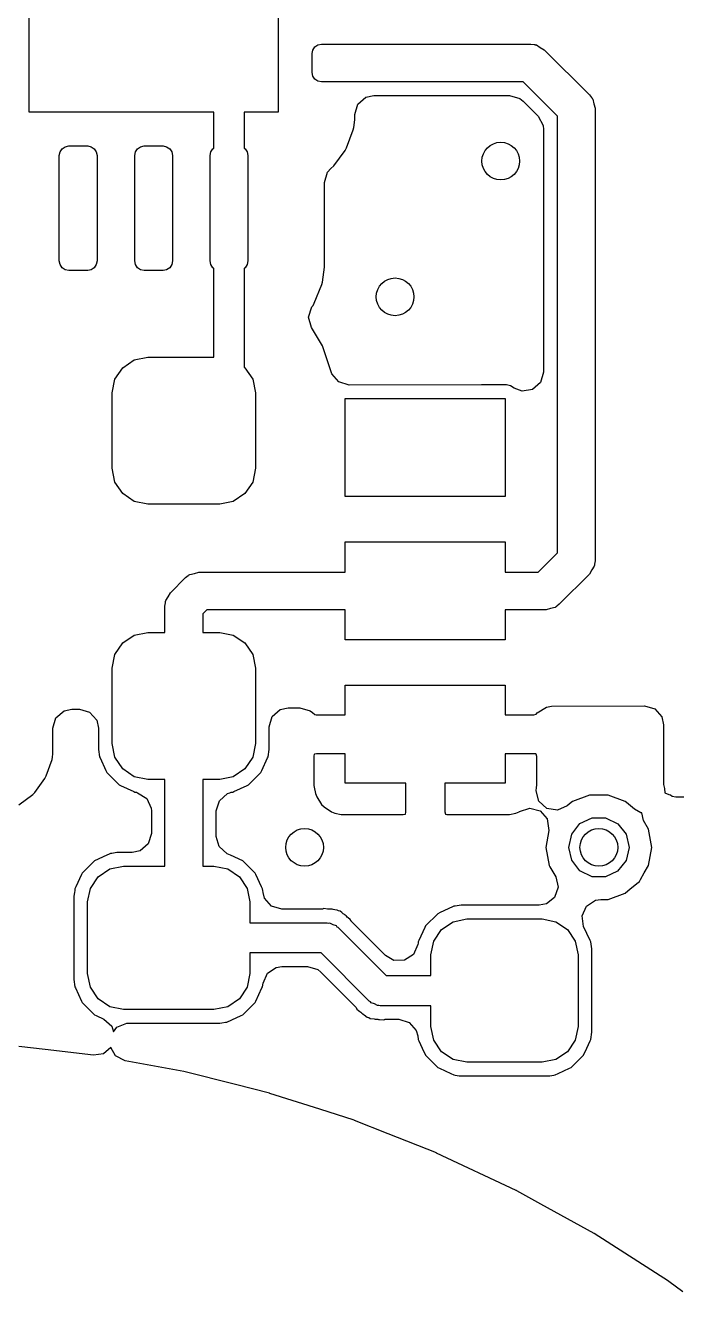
# Model space of a CAD drawing. Extents: x 115.8 to 161.6, y -138.1 to -92.4.
# Drawn here: x 139.55 to 143.87, y -107.85 to -99.45 of the extents above; entities that cross this region are included whole.
import ezdxf

# ---------------------------------------------------------------- set-up
doc = ezdxf.new("R2010")
doc.units = 0
doc.layers.add('BLACK', color=7, linetype='CONTINUOUS')

msp = doc.modelspace()

# ---------------------------------------------------------------- linework, layer by layer
at = {"layer": 'BLACK', "linetype": 'CONTINUOUS'}
for p, q in [((139.575, -100.025), (139.575, -98.375)), ((141.225, -98.375), (141.225, -100.025)), ((141.489, -99.5798), (141.512, -99.575)), ((141.512, -99.575), (142.9, -99.575)), ((142.9, -99.575), (142.922, -99.5782)), ((141.45, -99.6375), (141.455, -99.6136)), ((141.45, -99.7625), (141.45, -99.6375)), ((141.455, -99.6136), (141.468, -99.5933)), ((141.468, -99.5933), (141.489, -99.5798)), ((142.922, -99.5782), (142.927, -99.5779)), ((142.927, -99.5779), (142.929, -99.5792)), ((142.929, -99.5792), (142.936, -99.5801)), ((142.936, -99.5801), (142.961, -99.5968)), ((142.961, -99.5968), (142.988, -99.6116)), ((142.988, -99.6116), (143.288, -99.9116)), ((141.455, -99.7864), (141.45, -99.7625)), ((141.468, -99.8067), (141.455, -99.7864)), ((141.489, -99.8202), (141.468, -99.8067)), ((141.512, -99.825), (141.489, -99.8202)), ((142.848, -99.825), (141.512, -99.825)), ((143.075, -100.052), (142.848, -99.825)), ((143.288, -99.9116), (143.302, -99.9294)), ((141.733, -100.041), (141.753, -99.9734)), ((141.753, -99.9734), (141.807, -99.9269)), ((141.807, -99.9269), (141.859, -99.9155)), ((141.859, -99.9155), (142.759, -99.9155)), ((142.759, -99.9155), (142.827, -99.9355)), ((142.827, -99.9355), (142.848, -99.9524)), ((142.848, -99.9524), (142.948, -100.052)), ((143.302, -99.9294), (143.305, -99.9325)), ((143.305, -99.9325), (143.306, -99.9352)), ((143.306, -99.9352), (143.31, -99.9404)), ((143.31, -99.9404), (143.316, -99.9705)), ((143.316, -99.9705), (143.325, -100)), ((140.8, -100.025), (139.575, -100.025)), ((140.8, -100.264), (140.8, -100.025)), ((141.225, -100.025), (141, -100.025)), ((141, -100.025), (141, -100.264)), ((141.727, -100.127), (141.733, -100.076)), ((141.733, -100.07), (141.733, -100.041)), ((141.733, -100.076), (141.733, -100.07)), ((142.948, -100.052), (142.982, -100.115)), ((143.075, -102.948), (143.075, -100.052)), ((143.325, -100), (143.325, -103)), ((141.678, -100.263), (141.723, -100.143)), ((141.723, -100.143), (141.727, -100.127)), ((142.982, -100.115), (142.984, -100.141)), ((142.984, -100.141), (142.984, -101.75)), ((139.775, -100.312), (139.78, -100.289)), ((139.775, -101.012), (139.775, -100.312)), ((139.78, -100.289), (139.793, -100.268)), ((139.793, -100.268), (139.814, -100.255)), ((139.814, -100.255), (139.838, -100.25)), ((139.838, -100.25), (139.963, -100.25)), ((139.963, -100.25), (139.986, -100.255)), ((139.986, -100.255), (140.007, -100.268)), ((140.007, -100.268), (140.02, -100.289)), ((140.02, -100.289), (140.025, -100.312)), ((140.025, -100.312), (140.025, -101.012)), ((140.275, -100.312), (140.28, -100.289)), ((140.275, -101.012), (140.275, -100.312)), ((140.28, -100.289), (140.293, -100.268)), ((140.293, -100.268), (140.314, -100.255)), ((140.314, -100.255), (140.338, -100.25)), ((140.338, -100.25), (140.463, -100.25)), ((140.463, -100.25), (140.486, -100.255)), ((140.486, -100.255), (140.507, -100.268)), ((140.507, -100.268), (140.52, -100.289)), ((140.52, -100.289), (140.525, -100.312)), ((140.525, -100.312), (140.525, -101.012)), ((140.775, -100.312), (140.78, -100.289)), ((140.775, -101.012), (140.775, -100.312)), ((140.78, -100.289), (140.793, -100.268)), ((140.793, -100.268), (140.8, -100.264)), ((141, -100.264), (141.007, -100.268)), ((141.007, -100.268), (141.02, -100.289)), ((141.02, -100.289), (141.025, -100.312)), ((141.025, -100.312), (141.025, -101.012)), ((141.593, -100.381), (141.67, -100.279)), ((141.67, -100.279), (141.678, -100.263)), ((141.553, -100.424), (141.575, -100.4)), ((141.574, -100.4), (141.593, -100.381)), ((141.575, -100.4), (141.574, -100.4)), ((141.533, -100.492), (141.553, -100.424)), ((141.533, -101.046), (141.533, -100.492)), ((139.78, -101.036), (139.775, -101.012)), ((139.793, -101.057), (139.78, -101.036)), ((139.814, -101.07), (139.793, -101.057)), ((139.838, -101.075), (139.814, -101.07)), ((139.963, -101.075), (139.838, -101.075)), ((139.986, -101.07), (139.963, -101.075)), ((140.007, -101.057), (139.986, -101.07)), ((140.02, -101.036), (140.007, -101.057)), ((140.025, -101.012), (140.02, -101.036)), ((140.28, -101.036), (140.275, -101.012)), ((140.293, -101.057), (140.28, -101.036)), ((140.314, -101.07), (140.293, -101.057)), ((140.338, -101.075), (140.314, -101.07)), ((140.463, -101.075), (140.338, -101.075)), ((140.486, -101.07), (140.463, -101.075)), ((140.507, -101.057), (140.486, -101.07)), ((140.52, -101.036), (140.507, -101.057)), ((140.525, -101.012), (140.52, -101.036)), ((140.78, -101.036), (140.775, -101.012)), ((140.793, -101.057), (140.78, -101.036)), ((140.8, -101.061), (140.793, -101.057)), ((140.8, -101.65), (140.8, -101.061)), ((141.007, -101.057), (141, -101.061)), ((141, -101.061), (141, -101.716)), ((141.02, -101.036), (141.007, -101.057)), ((141.025, -101.012), (141.02, -101.036)), ((141.519, -101.153), (141.532, -101.054)), ((141.532, -101.054), (141.533, -101.046)), ((141.464, -101.293), (141.515, -101.169)), ((141.515, -101.169), (141.519, -101.153)), ((141.427, -101.385), (141.448, -101.317)), ((141.448, -101.317), (141.453, -101.311)), ((141.453, -101.311), (141.456, -101.307)), ((141.456, -101.307), (141.464, -101.293)), ((141.446, -101.454), (141.427, -101.385)), ((141.513, -101.563), (141.446, -101.454)), ((141.52, -101.576), (141.513, -101.563)), ((141.57, -101.727), (141.52, -101.576)), ((140.195, -101.72), (140.272, -101.668)), ((140.272, -101.668), (140.362, -101.65)), ((140.362, -101.65), (140.8, -101.65)), ((140.143, -101.797), (140.195, -101.72)), ((141, -101.716), (141.005, -101.72)), ((141.005, -101.72), (141.057, -101.797)), ((141.572, -101.735), (141.57, -101.727)), ((141.58, -101.761), (141.572, -101.735)), ((142.984, -101.75), (142.964, -101.819)), ((140.125, -101.887), (140.143, -101.797)), ((141.057, -101.797), (141.075, -101.887)), ((141.627, -101.814), (141.58, -101.761)), ((141.695, -101.835), (141.627, -101.814)), ((142.572, -101.834), (141.695, -101.835)), ((142.739, -101.834), (142.572, -101.834)), ((142.765, -101.84), (142.739, -101.834)), ((142.789, -101.855), (142.765, -101.84)), ((142.964, -101.819), (142.911, -101.865)), ((140.125, -102.387), (140.125, -101.887)), ((141.075, -101.887), (141.075, -102.387)), ((141.67, -102.575), (141.67, -101.925)), ((141.67, -101.925), (142.73, -101.925)), ((142.73, -101.925), (142.73, -102.575)), ((142.841, -101.875), (142.789, -101.855)), ((142.911, -101.865), (142.841, -101.875)), ((140.143, -102.478), (140.125, -102.387)), ((141.075, -102.387), (141.057, -102.478)), ((140.195, -102.555), (140.143, -102.478)), ((141.057, -102.478), (141.005, -102.555)), ((140.272, -102.607), (140.195, -102.555)), ((141.005, -102.555), (140.928, -102.607)), ((142.73, -102.575), (141.67, -102.575)), ((140.362, -102.625), (140.272, -102.607)), ((140.838, -102.625), (140.362, -102.625)), ((140.928, -102.607), (140.838, -102.625)), ((141.67, -103.075), (141.67, -102.875)), ((141.67, -102.875), (142.73, -102.875)), ((142.73, -102.875), (142.73, -103.075)), ((142.948, -103.075), (143.075, -102.948)), ((143.325, -103), (143.322, -103.022)), ((140.612, -103.112), (140.629, -103.098)), ((140.629, -103.098), (140.632, -103.095)), ((140.632, -103.095), (140.635, -103.094)), ((140.635, -103.094), (140.64, -103.09)), ((140.64, -103.09), (140.67, -103.084)), ((140.67, -103.084), (140.7, -103.075)), ((140.7, -103.075), (141.67, -103.075)), ((142.73, -103.075), (142.948, -103.075)), ((143.288, -103.088), (143.088, -103.288)), ((143.303, -103.061), (143.288, -103.088)), ((143.32, -103.036), (143.303, -103.061)), ((143.321, -103.029), (143.32, -103.036)), ((143.322, -103.027), (143.321, -103.029)), ((143.322, -103.022), (143.322, -103.027)), ((140.512, -103.212), (140.612, -103.112)), ((140.479, -103.271), (140.48, -103.264)), ((140.48, -103.264), (140.497, -103.239)), ((140.497, -103.239), (140.512, -103.212)), ((140.475, -103.3), (140.478, -103.278)), ((140.475, -103.475), (140.475, -103.3)), ((140.478, -103.273), (140.479, -103.271)), ((140.478, -103.278), (140.478, -103.273)), ((140.752, -103.325), (140.725, -103.352)), ((140.725, -103.352), (140.725, -103.475)), ((141.67, -103.325), (140.752, -103.325)), ((141.67, -103.525), (141.67, -103.325)), ((143, -103.325), (142.73, -103.325)), ((142.73, -103.325), (142.73, -103.525)), ((143.03, -103.316), (143, -103.325)), ((143.06, -103.31), (143.03, -103.316)), ((143.065, -103.306), (143.06, -103.31)), ((143.068, -103.305), (143.065, -103.306)), ((143.071, -103.302), (143.068, -103.305)), ((143.088, -103.288), (143.071, -103.302)), ((140.195, -103.545), (140.272, -103.493)), ((140.272, -103.493), (140.362, -103.475)), ((140.362, -103.475), (140.475, -103.475)), ((140.725, -103.475), (140.838, -103.475)), ((140.838, -103.475), (140.928, -103.493)), ((140.928, -103.493), (141.005, -103.545)), ((140.143, -103.622), (140.195, -103.545)), ((141.005, -103.545), (141.057, -103.622)), ((142.73, -103.525), (141.67, -103.525)), ((140.125, -103.712), (140.143, -103.622)), ((141.057, -103.622), (141.075, -103.712)), ((140.125, -104.212), (140.125, -103.712)), ((141.075, -103.712), (141.075, -104.212)), ((141.67, -104.021), (141.67, -103.825)), ((141.67, -103.825), (142.73, -103.825)), ((142.73, -103.825), (142.73, -104.021)), ((139.753, -104.041), (139.807, -103.995)), ((139.807, -103.995), (139.858, -103.984)), ((139.858, -103.984), (139.908, -103.983)), ((139.908, -103.983), (139.976, -104.003)), ((139.976, -104.003), (140.023, -104.056)), ((141.186, -104.033), (141.239, -103.987)), ((141.239, -103.987), (141.291, -103.975)), ((141.291, -103.975), (141.369, -103.975)), ((141.369, -103.975), (141.437, -103.995)), ((141.437, -103.995), (141.452, -104.006)), ((141.452, -104.006), (141.468, -104.019)), ((141.468, -104.019), (141.476, -104.021)), ((141.476, -104.021), (141.67, -104.021)), ((142.73, -104.021), (142.92, -104.021)), ((142.92, -104.021), (142.935, -104.017)), ((142.935, -104.017), (142.942, -104.009)), ((142.942, -104.009), (143.002, -103.97)), ((143.002, -103.97), (143.036, -103.965)), ((143.036, -103.965), (143.653, -103.962)), ((143.653, -103.962), (143.721, -103.981)), ((143.721, -103.981), (143.768, -104.035)), ((139.733, -104.11), (139.753, -104.041)), ((139.733, -104.275), (139.733, -104.11)), ((140.023, -104.056), (140.034, -104.109)), ((140.034, -104.109), (140.034, -104.251)), ((141.165, -104.101), (141.186, -104.033)), ((141.165, -104.251), (141.165, -104.101)), ((143.768, -104.035), (143.779, -104.088)), ((143.779, -104.088), (143.779, -104.283)), ((139.733, -104.281), (139.733, -104.275)), ((140.034, -104.251), (140.041, -104.299)), ((140.143, -104.303), (140.125, -104.212)), ((141.075, -104.212), (141.057, -104.303)), ((141.159, -104.299), (141.165, -104.251)), ((139.689, -104.427), (139.728, -104.317)), ((139.728, -104.317), (139.731, -104.302)), ((139.731, -104.302), (139.733, -104.281)), ((140.041, -104.299), (140.045, -104.307)), ((140.045, -104.307), (140.045, -104.307)), ((140.045, -104.307), (140.084, -104.391)), ((140.195, -104.38), (140.143, -104.303)), ((141.057, -104.303), (141.005, -104.38)), ((141.116, -104.391), (141.155, -104.307)), ((141.155, -104.307), (141.159, -104.299)), ((141.155, -104.307), (141.155, -104.307)), ((141.464, -104.285), (141.462, -104.293)), ((141.462, -104.293), (141.462, -104.489)), ((141.465, -104.283), (141.464, -104.285)), ((141.48, -104.279), (141.465, -104.283)), ((141.67, -104.279), (141.48, -104.279)), ((141.67, -104.475), (141.67, -104.279)), ((142.924, -104.279), (142.73, -104.279)), ((142.73, -104.279), (142.73, -104.475)), ((142.932, -104.281), (142.924, -104.279)), ((142.934, -104.282), (142.932, -104.281)), ((142.938, -104.297), (142.934, -104.282)), ((142.938, -104.489), (142.938, -104.297)), ((143.779, -104.283), (143.779, -104.484)), ((139.612, -104.536), (139.68, -104.443)), ((139.68, -104.443), (139.689, -104.427)), ((140.084, -104.391), (140.09, -104.404)), ((140.09, -104.404), (140.171, -104.485)), ((140.272, -104.432), (140.195, -104.38)), ((140.362, -104.45), (140.272, -104.432)), ((140.928, -104.432), (140.838, -104.45)), ((141.005, -104.38), (140.928, -104.432)), ((141.029, -104.485), (141.11, -104.404)), ((141.11, -104.404), (141.116, -104.391)), ((140.171, -104.485), (140.181, -104.49)), ((140.181, -104.49), (140.181, -104.49)), ((140.181, -104.49), (140.268, -104.53)), ((140.268, -104.53), (140.268, -104.53)), ((140.268, -104.53), (140.276, -104.534)), ((140.475, -104.45), (140.362, -104.45)), ((140.475, -105.025), (140.475, -104.45)), ((140.838, -104.45), (140.725, -104.45)), ((140.725, -104.45), (140.725, -105.025)), ((140.924, -104.534), (140.932, -104.53)), ((140.932, -104.53), (141.019, -104.49)), ((140.932, -104.53), (140.932, -104.53)), ((141.019, -104.49), (141.02, -104.489)), ((141.019, -104.49), (141.019, -104.49)), ((141.02, -104.489), (141.029, -104.485)), ((141.462, -104.489), (141.463, -104.502)), ((141.463, -104.502), (141.472, -104.544)), ((142.071, -104.475), (141.67, -104.475)), ((142.071, -104.669), (142.071, -104.475)), ((142.73, -104.475), (142.329, -104.475)), ((142.329, -104.475), (142.329, -104.665)), ((142.934, -104.526), (142.936, -104.503)), ((142.953, -104.594), (142.934, -104.526)), ((142.936, -104.503), (142.937, -104.502)), ((142.937, -104.502), (142.938, -104.489)), ((143.779, -104.484), (143.785, -104.51)), ((143.785, -104.51), (143.785, -104.511)), ((143.785, -104.511), (143.788, -104.539)), ((139.506, -104.618), (139.599, -104.549)), ((139.599, -104.549), (139.612, -104.536)), ((140.276, -104.534), (140.286, -104.535)), ((140.286, -104.535), (140.294, -104.538)), ((140.294, -104.538), (140.354, -104.576)), ((140.354, -104.576), (140.383, -104.641)), ((140.815, -104.659), (140.836, -104.591)), ((140.836, -104.591), (140.889, -104.544)), ((140.889, -104.544), (140.906, -104.538)), ((140.906, -104.538), (140.914, -104.535)), ((140.914, -104.535), (140.924, -104.534)), ((141.472, -104.544), (141.481, -104.566)), ((141.481, -104.566), (141.513, -104.615)), ((143.006, -104.642), (142.953, -104.594)), ((143.166, -104.603), (143.141, -104.624)), ((143.175, -104.596), (143.166, -104.603)), ((143.289, -104.554), (143.175, -104.596)), ((143.411, -104.554), (143.289, -104.554)), ((143.525, -104.596), (143.411, -104.554)), ((143.534, -104.603), (143.525, -104.596)), ((143.587, -104.648), (143.534, -104.603)), ((143.788, -104.539), (143.813, -104.549)), ((143.813, -104.549), (143.813, -104.549)), ((143.813, -104.549), (143.824, -104.553)), ((143.824, -104.553), (143.835, -104.56)), ((143.835, -104.56), (143.861, -104.566)), ((143.861, -104.566), (144.222, -104.566)), ((140.383, -104.641), (140.385, -104.659)), ((140.385, -104.659), (140.385, -104.808)), ((140.815, -104.828), (140.815, -104.659)), ((141.513, -104.615), (141.53, -104.632)), ((141.53, -104.632), (141.579, -104.664)), ((141.579, -104.664), (141.601, -104.673)), ((141.601, -104.673), (141.643, -104.682)), ((141.643, -104.682), (141.656, -104.683)), ((141.656, -104.683), (142.053, -104.683)), ((142.053, -104.683), (142.068, -104.679)), ((142.068, -104.679), (142.069, -104.677)), ((142.069, -104.677), (142.071, -104.669)), ((142.329, -104.665), (142.333, -104.68)), ((142.333, -104.68), (142.335, -104.681)), ((142.335, -104.681), (142.343, -104.683)), ((142.343, -104.683), (142.744, -104.683)), ((142.744, -104.683), (142.757, -104.682)), ((142.757, -104.682), (142.799, -104.673)), ((142.799, -104.673), (142.821, -104.664)), ((142.821, -104.664), (142.825, -104.662)), ((142.825, -104.662), (142.892, -104.641)), ((142.892, -104.641), (142.961, -104.659)), ((142.961, -104.659), (143.008, -104.712)), ((143.076, -104.653), (143.006, -104.642)), ((143.141, -104.624), (143.076, -104.653)), ((143.628, -104.671), (143.587, -104.648)), ((143.634, -104.671), (143.628, -104.671)), ((143.646, -104.722), (143.634, -104.671)), ((143.008, -104.712), (143.019, -104.788)), ((143.17, -104.813), (143.225, -104.743)), ((143.225, -104.743), (143.306, -104.705)), ((143.306, -104.705), (143.395, -104.705)), ((143.395, -104.705), (143.475, -104.744)), ((143.475, -104.744), (143.53, -104.813)), ((143.68, -104.78), (143.646, -104.722)), ((143.701, -104.9), (143.68, -104.78)), ((140.385, -104.808), (140.364, -104.877)), ((140.835, -104.895), (140.815, -104.828)), ((143.019, -104.788), (142.999, -104.9)), ((143.15, -104.9), (143.17, -104.813)), ((143.53, -104.813), (143.55, -104.9)), ((140.105, -104.945), (140.091, -104.951)), ((140.114, -104.941), (140.105, -104.945)), ((140.105, -104.945), (140.105, -104.945)), ((140.123, -104.94), (140.114, -104.941)), ((140.157, -104.935), (140.123, -104.94)), ((140.123, -104.94), (140.123, -104.94)), ((140.162, -104.934), (140.157, -104.935)), ((140.157, -104.935), (140.157, -104.935)), ((140.258, -104.934), (140.162, -104.934)), ((140.311, -104.923), (140.258, -104.934)), ((140.364, -104.877), (140.311, -104.923)), ((140.888, -104.942), (140.835, -104.895)), ((140.909, -104.951), (140.888, -104.942)), ((142.999, -104.9), (143.02, -105.02)), ((143.17, -104.986), (143.15, -104.9)), ((143.55, -104.901), (143.53, -104.987)), ((143.55, -104.9), (143.55, -104.901)), ((143.68, -105.02), (143.701, -104.9)), ((140.009, -104.99), (139.927, -105.071)), ((140.091, -104.951), (140.009, -104.99)), ((140.109, -105.043), (140.2, -105.025)), ((140.2, -105.025), (140.475, -105.025)), ((140.725, -105.025), (140.8, -105.025)), ((140.8, -105.025), (140.891, -105.043)), ((140.991, -104.99), (140.909, -104.951)), ((141.073, -105.071), (140.991, -104.99)), ((143.02, -105.02), (143.026, -105.03)), ((143.026, -105.03), (143.064, -105.096)), ((143.225, -105.056), (143.17, -104.986)), ((143.53, -104.987), (143.474, -105.057)), ((143.651, -105.069), (143.68, -105.02)), ((139.923, -105.081), (139.885, -105.162)), ((139.927, -105.071), (139.923, -105.081)), ((139.923, -105.081), (139.923, -105.081)), ((139.981, -105.172), (140.032, -105.095)), ((140.032, -105.095), (140.109, -105.043)), ((140.891, -105.043), (140.968, -105.095)), ((140.968, -105.095), (141.019, -105.172)), ((141.077, -105.081), (141.073, -105.071)), ((141.115, -105.162), (141.077, -105.081)), ((141.077, -105.081), (141.077, -105.081)), ((143.064, -105.096), (143.081, -105.164)), ((143.305, -105.095), (143.225, -105.056)), ((143.394, -105.095), (143.305, -105.095)), ((143.474, -105.057), (143.394, -105.095)), ((143.619, -105.126), (143.626, -105.114)), ((143.626, -105.114), (143.651, -105.069)), ((139.875, -105.2), (139.872, -105.224)), ((139.877, -105.186), (139.875, -105.2)), ((139.878, -105.176), (139.877, -105.186)), ((139.877, -105.186), (139.877, -105.186)), ((139.885, -105.162), (139.878, -105.176)), ((139.962, -105.262), (139.981, -105.172)), ((141.019, -105.172), (141.037, -105.262)), ((141.122, -105.176), (141.115, -105.162)), ((141.123, -105.186), (141.122, -105.176)), ((141.125, -105.2), (141.123, -105.186)), ((141.123, -105.186), (141.123, -105.186)), ((141.135, -105.236), (141.125, -105.2)), ((143.081, -105.164), (143.057, -105.232)), ((143.525, -105.204), (143.558, -105.176)), ((143.558, -105.176), (143.61, -105.133)), ((143.61, -105.133), (143.619, -105.126)), ((143.61, -105.133), (143.61, -105.133)), ((139.872, -105.224), (139.872, -105.776)), ((139.962, -105.737), (139.962, -105.262)), ((141.037, -105.262), (141.037, -105.4)), ((141.182, -105.289), (141.135, -105.236)), ((142.437, -105.284), (142.425, -105.286)), ((142.955, -105.284), (142.437, -105.284)), ((143.002, -105.275), (142.955, -105.284)), ((143.057, -105.232), (143.002, -105.275)), ((143.268, -105.29), (143.327, -105.251)), ((143.327, -105.251), (143.364, -105.245)), ((143.364, -105.245), (143.411, -105.245)), ((143.411, -105.245), (143.525, -105.204)), ((141.25, -105.309), (141.182, -105.289)), ((141.517, -105.309), (141.25, -105.309)), ((141.518, -105.309), (141.517, -105.309)), ((141.528, -105.306), (141.518, -105.309)), ((141.553, -105.309), (141.528, -105.306)), ((141.554, -105.309), (141.553, -105.309)), ((141.561, -105.309), (141.554, -105.309)), ((141.565, -105.309), (141.561, -105.309)), ((141.572, -105.309), (141.565, -105.309)), ((141.579, -105.311), (141.572, -105.309)), ((141.582, -105.311), (141.579, -105.311)), ((141.589, -105.313), (141.582, -105.311)), ((141.6, -105.314), (141.589, -105.313)), ((141.615, -105.316), (141.6, -105.314)), ((141.6, -105.314), (141.6, -105.314)), ((141.624, -105.322), (141.615, -105.316)), ((141.635, -105.324), (141.624, -105.322)), ((141.646, -105.333), (141.635, -105.324)), ((141.655, -105.34), (141.646, -105.333)), ((141.646, -105.333), (141.646, -105.333)), ((141.661, -105.344), (141.655, -105.34)), ((141.664, -105.346), (141.661, -105.344)), ((141.67, -105.35), (141.664, -105.346)), ((141.675, -105.355), (141.67, -105.35)), ((141.677, -105.357), (141.675, -105.355)), ((141.683, -105.362), (141.677, -105.357)), ((141.69, -105.368), (141.683, -105.362)), ((141.703, -105.378), (141.69, -105.368)), ((142.284, -105.34), (142.202, -105.421)), ((142.298, -105.333), (142.284, -105.34)), ((142.38, -105.295), (142.298, -105.333)), ((142.389, -105.291), (142.38, -105.295)), ((142.38, -105.295), (142.38, -105.295)), ((142.398, -105.29), (142.389, -105.291)), ((142.425, -105.286), (142.398, -105.29)), ((142.398, -105.29), (142.398, -105.29)), ((143.239, -105.355), (143.268, -105.29)), ((143.249, -105.425), (143.239, -105.355)), ((141.037, -105.4), (141.55, -105.4)), ((141.55, -105.4), (141.558, -105.402)), ((141.558, -105.402), (141.566, -105.401)), ((141.566, -105.401), (141.587, -105.412)), ((141.587, -105.412), (141.609, -105.419)), ((141.609, -105.419), (141.614, -105.426)), ((141.614, -105.426), (141.621, -105.429)), ((141.621, -105.429), (141.941, -105.75)), ((141.708, -105.388), (141.703, -105.378)), ((141.708, -105.389), (141.708, -105.388)), ((141.937, -105.617), (141.708, -105.389)), ((142.198, -105.431), (142.157, -105.518)), ((142.202, -105.421), (142.198, -105.431)), ((142.198, -105.431), (142.198, -105.431)), ((142.256, -105.522), (142.307, -105.445)), ((142.307, -105.445), (142.384, -105.393)), ((142.384, -105.393), (142.475, -105.375)), ((142.475, -105.375), (142.975, -105.375)), ((142.975, -105.375), (143.066, -105.393)), ((143.066, -105.393), (143.143, -105.445)), ((143.143, -105.445), (143.194, -105.522)), ((143.293, -105.518), (143.249, -105.425)), ((142.152, -105.536), (142.151, -105.545)), ((142.153, -105.526), (142.152, -105.536)), ((142.152, -105.536), (142.152, -105.536)), ((142.157, -105.518), (142.153, -105.526)), ((142.237, -105.612), (142.256, -105.522)), ((143.194, -105.522), (143.213, -105.612)), ((143.297, -105.526), (143.293, -105.518)), ((143.293, -105.518), (143.293, -105.518)), ((143.303, -105.574), (143.297, -105.526)), ((141.509, -105.6), (141.037, -105.6)), ((141.037, -105.6), (141.037, -105.737)), ((141.829, -105.921), (141.509, -105.6)), ((141.992, -105.65), (141.937, -105.617)), ((142.122, -105.61), (142.063, -105.649)), ((142.151, -105.545), (142.122, -105.61)), ((142.237, -105.75), (142.237, -105.612)), ((143.213, -105.612), (143.213, -106.087)), ((143.303, -106.126), (143.303, -105.574)), ((141.154, -105.735), (141.213, -105.696)), ((141.213, -105.696), (141.25, -105.691)), ((141.25, -105.691), (141.419, -105.691)), ((141.419, -105.691), (141.487, -105.711)), ((142.063, -105.649), (141.992, -105.65)), ((139.872, -105.776), (139.878, -105.824)), ((139.981, -105.828), (139.962, -105.737)), ((141.037, -105.737), (141.019, -105.828)), ((141.125, -105.8), (141.154, -105.735)), ((141.487, -105.711), (141.508, -105.727)), ((141.508, -105.727), (141.742, -105.961)), ((141.941, -105.75), (142.237, -105.75)), ((139.878, -105.824), (139.882, -105.832)), ((139.882, -105.832), (139.882, -105.832)), ((139.882, -105.832), (139.923, -105.919)), ((140.032, -105.905), (139.981, -105.828)), ((141.019, -105.828), (140.968, -105.905)), ((141.077, -105.919), (141.118, -105.832)), ((141.118, -105.832), (141.122, -105.824)), ((141.118, -105.832), (141.118, -105.832)), ((141.122, -105.824), (141.125, -105.8)), ((139.923, -105.919), (139.927, -105.929)), ((139.927, -105.929), (140.009, -106.01)), ((140.109, -105.957), (140.032, -105.905)), ((140.2, -105.975), (140.109, -105.957)), ((140.891, -105.957), (140.8, -105.975)), ((140.968, -105.905), (140.891, -105.957)), ((140.991, -106.01), (141.073, -105.929)), ((141.073, -105.929), (141.077, -105.919)), ((141.836, -105.924), (141.829, -105.921)), ((141.841, -105.931), (141.836, -105.924)), ((141.863, -105.938), (141.841, -105.931)), ((141.884, -105.949), (141.863, -105.938)), ((141.892, -105.948), (141.884, -105.949)), ((141.9, -105.95), (141.892, -105.948)), ((142.237, -105.95), (141.9, -105.95)), ((142.237, -106.087), (142.237, -105.95)), ((140.009, -106.01), (140.019, -106.015)), ((140.019, -106.015), (140.019, -106.015)), ((140.019, -106.015), (140.07, -106.039)), ((140.07, -106.039), (140.123, -106.086)), ((140.8, -105.975), (140.2, -105.975)), ((140.918, -106.044), (140.981, -106.015)), ((140.981, -106.015), (140.991, -106.01)), ((140.981, -106.015), (140.981, -106.015)), ((141.742, -105.961), (141.742, -105.962)), ((141.742, -105.962), (141.747, -105.972)), ((141.747, -105.972), (141.758, -105.981)), ((141.758, -105.981), (141.767, -105.988)), ((141.767, -105.988), (141.773, -105.993)), ((141.773, -105.993), (141.775, -105.995)), ((141.775, -105.995), (141.78, -106)), ((141.78, -106), (141.786, -106.004)), ((141.786, -106.004), (141.789, -106.006)), ((141.789, -106.006), (141.795, -106.01)), ((141.795, -106.01), (141.815, -106.026)), ((141.815, -106.026), (141.826, -106.028)), ((141.826, -106.028), (141.835, -106.034)), ((141.835, -106.034), (141.861, -106.037)), ((141.861, -106.037), (141.868, -106.039)), ((141.868, -106.039), (141.871, -106.039)), ((141.871, -106.039), (141.878, -106.04)), ((141.878, -106.04), (141.885, -106.04)), ((141.885, -106.04), (141.889, -106.041)), ((141.889, -106.041), (141.896, -106.041)), ((141.896, -106.041), (141.922, -106.044)), ((141.922, -106.044), (141.932, -106.041)), ((141.932, -106.041), (141.933, -106.04)), ((141.933, -106.04), (142.025, -106.04)), ((142.025, -106.04), (142.093, -106.061)), ((140.123, -106.086), (140.134, -106.124)), ((140.134, -106.124), (140.156, -106.093)), ((140.156, -106.093), (140.222, -106.066)), ((140.222, -106.066), (140.235, -106.066)), ((140.235, -106.066), (140.838, -106.066)), ((140.838, -106.066), (140.851, -106.064)), ((140.851, -106.064), (140.877, -106.06)), ((140.877, -106.06), (140.886, -106.059)), ((140.877, -106.06), (140.877, -106.06)), ((140.886, -106.059), (140.918, -106.044)), ((142.093, -106.061), (142.14, -106.114)), ((142.14, -106.114), (142.15, -106.15)), ((142.256, -106.178), (142.237, -106.087)), ((143.213, -106.087), (143.194, -106.178)), ((142.15, -106.15), (142.153, -106.174)), ((142.153, -106.174), (142.157, -106.182)), ((142.157, -106.182), (142.157, -106.182)), ((142.157, -106.182), (142.18, -106.232)), ((142.307, -106.255), (142.256, -106.178)), ((143.194, -106.178), (143.143, -106.255)), ((143.27, -106.232), (143.293, -106.182)), ((143.293, -106.182), (143.297, -106.174)), ((143.293, -106.182), (143.293, -106.182)), ((143.297, -106.174), (143.303, -106.126)), ((139.681, -106.24), (139.507, -106.22)), ((140.002, -106.278), (139.681, -106.24)), ((140.068, -106.268), (140.002, -106.278)), ((140.116, -106.228), (140.068, -106.268)), ((140.148, -106.283), (140.116, -106.228)), ((140.212, -106.315), (140.148, -106.283)), ((142.18, -106.232), (142.202, -106.279)), ((142.202, -106.279), (142.284, -106.36)), ((142.384, -106.307), (142.307, -106.255)), ((143.143, -106.255), (143.066, -106.307)), ((143.166, -106.36), (143.248, -106.279)), ((143.248, -106.279), (143.27, -106.232)), ((140.601, -106.387), (140.212, -106.315)), ((142.284, -106.36), (142.294, -106.365)), ((142.294, -106.365), (142.294, -106.365)), ((142.294, -106.365), (142.369, -106.4)), ((142.475, -106.325), (142.384, -106.307)), ((142.975, -106.325), (142.475, -106.325)), ((143.066, -106.307), (142.975, -106.325)), ((143.081, -106.4), (143.156, -106.365)), ((143.156, -106.365), (143.166, -106.36)), ((143.156, -106.365), (143.156, -106.365)), ((140.942, -106.473), (140.601, -106.387)), ((142.369, -106.4), (142.389, -106.409)), ((142.389, -106.409), (142.398, -106.41)), ((142.398, -106.41), (142.398, -106.41)), ((142.398, -106.41), (142.424, -106.414)), ((142.424, -106.414), (142.437, -106.415)), ((142.437, -106.415), (143.013, -106.415)), ((143.013, -106.415), (143.026, -106.414)), ((143.026, -106.414), (143.052, -106.41)), ((143.052, -106.41), (143.061, -106.409)), ((143.052, -106.41), (143.052, -106.41)), ((143.061, -106.409), (143.081, -106.4)), ((141.168, -106.53), (140.942, -106.473)), ((141.17, -106.531), (141.168, -106.53)), ((141.168, -106.53), (141.168, -106.53)), ((141.171, -106.531), (141.17, -106.531)), ((141.501, -106.637), (141.171, -106.531)), ((141.171, -106.531), (141.171, -106.531)), ((141.728, -106.71), (141.501, -106.637)), ((141.73, -106.711), (141.728, -106.71)), ((141.955, -106.8), (141.73, -106.711)), ((141.73, -106.711), (141.73, -106.711)), ((142.274, -106.926), (141.955, -106.8)), ((142.275, -106.927), (142.274, -106.926)), ((142.802, -107.175), (142.275, -106.927)), ((142.275, -106.927), (142.275, -106.927)), ((142.804, -107.176), (142.802, -107.175)), ((142.802, -107.175), (142.802, -107.175)), ((142.806, -107.177), (142.804, -107.176)), ((142.966, -107.266), (142.806, -107.177)), ((142.806, -107.177), (142.806, -107.177)), ((143.318, -107.46), (142.966, -107.266)), ((143.812, -107.777), (143.318, -107.46)), ((143.813, -107.778), (143.812, -107.777)), ((143.906, -107.846), (143.813, -107.778)), ((143.813, -107.778), (143.813, -107.778))]:
    msp.add_line(p, q, dxfattribs=at)
at = {"layer": 'BLACK'}
for centre in [(142.7, -100.35), (142, -101.25), (141.4, -104.9), (143.35, -104.9)]:
    msp.add_circle(centre, 0.125, dxfattribs=at)

doc.saveas('drawing.dxf')
